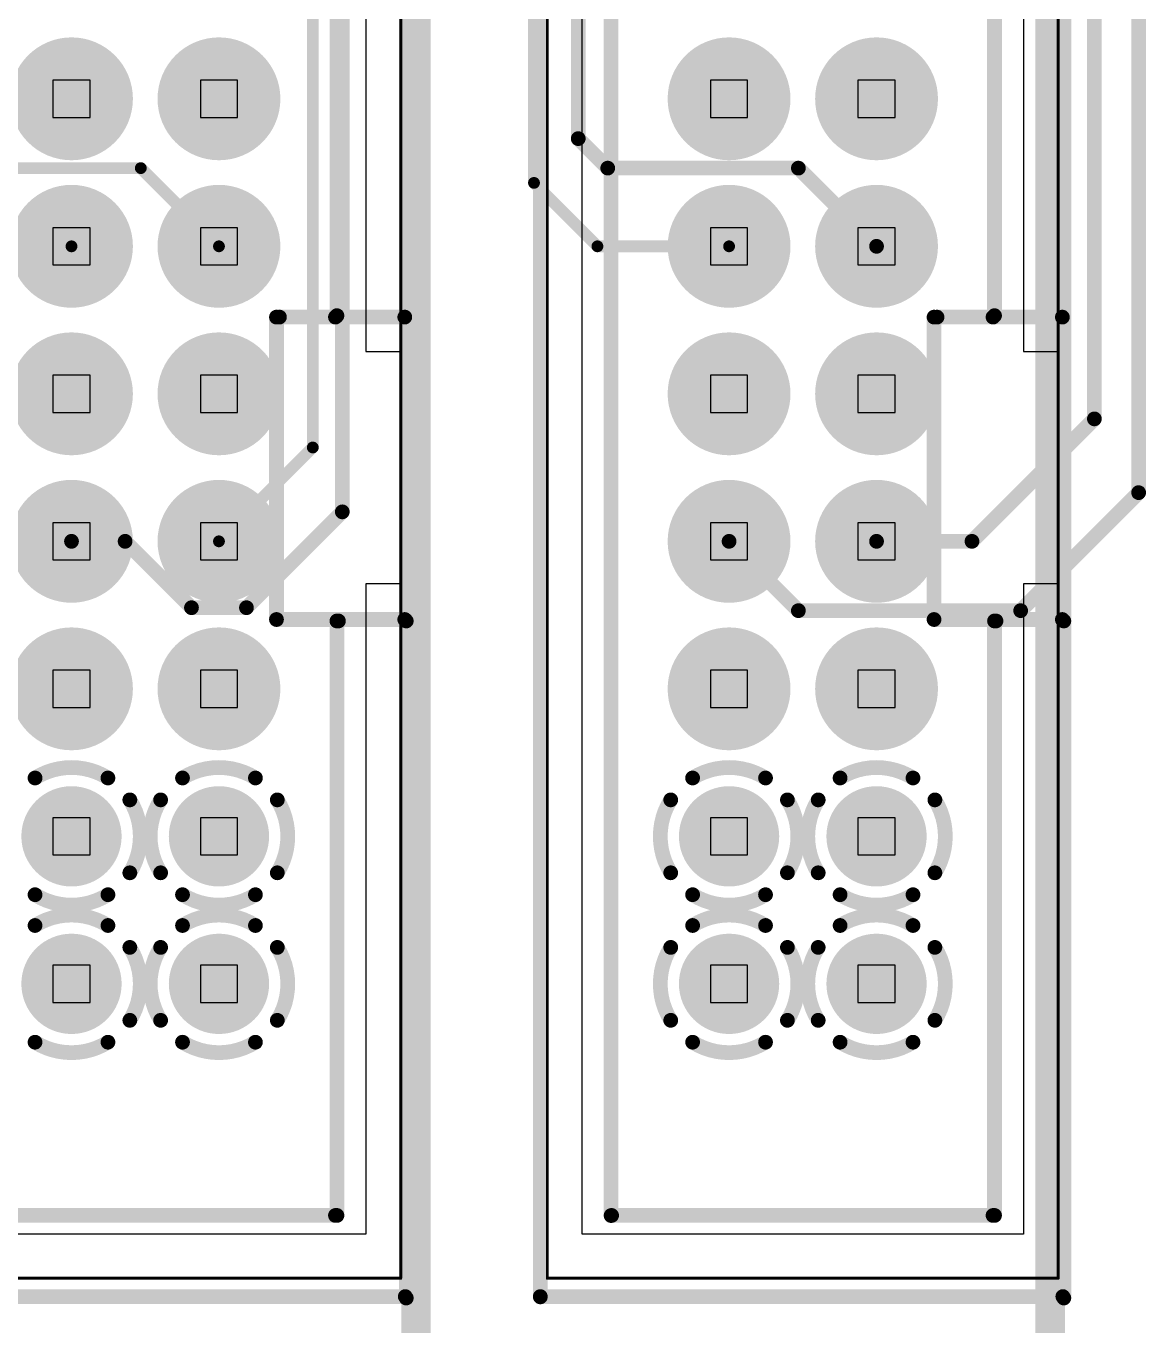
# Model space of a CAD drawing. Extents: x 11.67 to 17.2, y 3.98 to 12.28.
# Drawn here: x 15.021 to 15.781, y 4.496 to 5.377 of the extents above; entities that cross this region are included whole.
import ezdxf

# ---------------------------------------------------------------- set-up
doc = ezdxf.new("R2010")
doc.units = 0
doc.layers.get('0').update_dxf_attribs({"linetype": 'CONTINUOUS'})
for name, color, linetype in [('BOTTOMLAYER', 5, 'CONTINUOUS'), ('BOTTOMOVERLAY', 54, 'CONTINUOUS'), ('BOTTOMSOLDER', 6, 'CONTINUOUS'), ('INTERNALPLANE1', 76, 'CONTINUOUS'), ('MECHANICAL2', 216, 'CONTINUOUS'), ('MECHANICAL6', 56, 'CONTINUOUS'), ('MECHANICAL9', 56, 'CONTINUOUS'), ('MIDLAYER1', 16, 'CONTINUOUS'), ('MULTILAYER', 9, 'CONTINUOUS'), ('TOPLAYER', 1, 'CONTINUOUS'), ('TOPSOLDER', 216, 'CONTINUOUS')]:
    doc.layers.add(name, color=color, linetype=linetype)

# ---------------------------------------------------------------- blocks, each defined once
blk = doc.blocks.new('IDC_TH_16P_P2_54_C3406_B_6')
at = {"layer": 'BOTTOMLAYER', "const_width": 0.03}
for points in [[(-0.265, 0.05, 1), (-0.235, 0.05, 1)], [(-0.165, 0.05, 1), (-0.135, 0.05, 1)], [(-0.065, 0.05, 1), (-0.035, 0.05, 1)], [(0.035, 0.05, 1), (0.065, 0.05, 1)], [(0.135, 0.05, 1), (0.165, 0.05, 1)], [(0.235, 0.05, 1), (0.265, 0.05, 1)], [(0.335, 0.05, 1), (0.365, 0.05, 1)], [(-0.265, -0.05, 1), (-0.235, -0.05, 1)], [(-0.165, -0.05, 1), (-0.135, -0.05, 1)], [(-0.065, -0.05, 1), (-0.035, -0.05, 1)], [(0.035, -0.05, 1), (0.065, -0.05, 1)], [(0.135, -0.05, 1), (0.165, -0.05, 1)], [(0.235, -0.05, 1), (0.265, -0.05, 1)], [(0.335, -0.05, 1), (0.365, -0.05, 1)]]:
    blk.add_lwpolyline(points, format="xyb", close=True, dxfattribs=at)
at = {"layer": 'BOTTOMOVERLAY', "const_width": 0.01}
for points in [[(0.56299, 0.177), (-0.5589, 0.177)], [(-0.102, 0.091), (-0.102, 0.176)], [(0.103, 0.176), (0.104, 0.177)], [(0.103, 0.089), (0.103, 0.176)], [(0.562, -0.178), (0.562, 0.17633)], [(-0.103, 0.13), (-0.505, 0.13)], [(-0.102, 0.129), (-0.103, 0.13)], [(0.104, 0.13), (0.104, 0.131)], [(0.507, 0.13), (0.104, 0.13)], [(0.507, -0.12966), (0.507, 0.129)], [(0.103, 0.089), (-0.102, 0.089)], [(0.50709, -0.13), (-0.50466, -0.13)], [(0.5622, -0.178), (-0.5599, -0.178)]]:
    blk.add_lwpolyline(points, dxfattribs=at)
at = {"layer": 'BOTTOMOVERLAY', "const_width": 0.005}
for points in [[(-0.1045, 0.176, 1), (-0.0995, 0.176, 1)], [(0.1005, 0.176, 1), (0.1055, 0.176, 1)], [(0.1005, 0.176, 1), (0.1055, 0.176, 1)], [(0.1015, 0.177, 1), (0.1065, 0.177, 1)], [(0.5595, 0.17633, 1), (0.5645, 0.17633, 1)], [(0.56049, 0.177, 1), (0.56549, 0.177, 1)], [(-0.1055, 0.13, 1), (-0.1005, 0.13, 1)], [(-0.1055, 0.13, 1), (-0.1005, 0.13, 1)], [(-0.1045, 0.129, 1), (-0.0995, 0.129, 1)], [(0.1015, 0.131, 1), (0.1065, 0.131, 1)], [(0.1015, 0.13, 1), (0.1065, 0.13, 1)], [(0.1015, 0.13, 1), (0.1065, 0.13, 1)], [(0.5045, 0.13, 1), (0.5095, 0.13, 1)], [(0.5045, 0.129, 1), (0.5095, 0.129, 1)], [(-0.1045, 0.091, 1), (-0.0995, 0.091, 1)], [(-0.1045, 0.089, 1), (-0.0995, 0.089, 1)], [(0.1005, 0.089, 1), (0.1055, 0.089, 1)], [(0.1005, 0.089, 1), (0.1055, 0.089, 1)], [(0.5045, -0.12966, 1), (0.5095, -0.12966, 1)], [(0.50459, -0.13, 1), (0.50959, -0.13, 1)], [(0.5595, -0.178, 1), (0.5645, -0.178, 1)], [(0.5597, -0.178, 1), (0.5647, -0.178, 1)]]:
    blk.add_lwpolyline(points, format="xyb", close=True, dxfattribs=at)
at = {"layer": 'BOTTOMSOLDER', "const_width": 0.034}
for points in [[(-0.267, 0.05, 1), (-0.233, 0.05, 1)], [(-0.167, 0.05, 1), (-0.133, 0.05, 1)], [(-0.067, 0.05, 1), (-0.033, 0.05, 1)], [(0.033, 0.05, 1), (0.067, 0.05, 1)], [(0.133, 0.05, 1), (0.167, 0.05, 1)], [(0.233, 0.05, 1), (0.267, 0.05, 1)], [(0.333, 0.05, 1), (0.367, 0.05, 1)], [(-0.267, -0.05, 1), (-0.233, -0.05, 1)], [(-0.167, -0.05, 1), (-0.133, -0.05, 1)], [(-0.067, -0.05, 1), (-0.033, -0.05, 1)], [(0.033, -0.05, 1), (0.067, -0.05, 1)], [(0.133, -0.05, 1), (0.167, -0.05, 1)], [(0.233, -0.05, 1), (0.267, -0.05, 1)], [(0.333, -0.05, 1), (0.367, -0.05, 1)]]:
    blk.add_lwpolyline(points, format="xyb", close=True, dxfattribs=at)
at = {"layer": 'INTERNALPLANE1', "const_width": 0.01}
for points in [[(0.22528, 0.08956, -0.286745), (0.27472, 0.08956)], [(0.32528, 0.08956, -0.286745), (0.37472, 0.08956)], [(0.21044, 0.02528, -0.286745), (0.21044, 0.07472)], [(0.28956, 0.07472, -0.286745), (0.28956, 0.02528)], [(0.31044, 0.02528, -0.286745), (0.31044, 0.07472)], [(0.38956, 0.07472, -0.286745), (0.38956, 0.02528)], [(0.27472, 0.01044, -0.286745), (0.22528, 0.01044)], [(0.37472, 0.01044, -0.286745), (0.32528, 0.01044)], [(0.22528, -0.01044, -0.286745), (0.27472, -0.01044)], [(0.32528, -0.01044, -0.286745), (0.37472, -0.01044)], [(0.21044, -0.07472, -0.286745), (0.21044, -0.02528)], [(0.28956, -0.02528, -0.286745), (0.28956, -0.07472)], [(0.31044, -0.07472, -0.286745), (0.31044, -0.02528)], [(0.38956, -0.02528, -0.286745), (0.38956, -0.07472)], [(0.27472, -0.08956, -0.286745), (0.22528, -0.08956)], [(0.37472, -0.08956, -0.286745), (0.32528, -0.08956)]]:
    blk.add_lwpolyline(points, format="xyb", dxfattribs=at)
at = {"layer": 'INTERNALPLANE1'}
for points, const_width in [([(-0.27082, 0.05, 1), (-0.22917, 0.05, 1)], 0.04165), ([(-0.17083, 0.05, 1), (-0.12918, 0.05, 1)], 0.04165), ([(-0.07082, 0.05, 1), (-0.02917, 0.05, 1)], 0.04165), ([(0.02917, 0.05, 1), (0.07082, 0.05, 1)], 0.04165), ([(0.12918, 0.05, 1), (0.17083, 0.05, 1)], 0.04165), ([(0.22278, 0.08956, 1), (0.22778, 0.08956, 1)], 0.005), ([(0.27222, 0.08956, 1), (0.27722, 0.08956, 1)], 0.005), ([(0.32278, 0.08956, 1), (0.32778, 0.08956, 1)], 0.005), ([(0.37222, 0.08956, 1), (0.37722, 0.08956, 1)], 0.005), ([(0.20794, 0.07472, 1), (0.21294, 0.07472, 1)], 0.005), ([(0.28706, 0.07472, 1), (0.29206, 0.07472, 1)], 0.005), ([(0.30794, 0.07472, 1), (0.31294, 0.07472, 1)], 0.005), ([(0.38706, 0.07472, 1), (0.39206, 0.07472, 1)], 0.005), ([(0.20794, 0.02528, 1), (0.21294, 0.02528, 1)], 0.005), ([(0.28706, 0.02528, 1), (0.29206, 0.02528, 1)], 0.005), ([(0.30794, 0.02528, 1), (0.31294, 0.02528, 1)], 0.005), ([(0.38706, 0.02528, 1), (0.39206, 0.02528, 1)], 0.005), ([(0.22278, 0.01044, 1), (0.22778, 0.01044, 1)], 0.005), ([(0.27222, 0.01044, 1), (0.27722, 0.01044, 1)], 0.005), ([(0.32278, 0.01044, 1), (0.32778, 0.01044, 1)], 0.005), ([(0.37222, 0.01044, 1), (0.37722, 0.01044, 1)], 0.005), ([(-0.27082, -0.05, 1), (-0.22917, -0.05, 1)], 0.04165), ([(-0.17083, -0.05, 1), (-0.12918, -0.05, 1)], 0.04165), ([(-0.07082, -0.05, 1), (-0.02917, -0.05, 1)], 0.04165), ([(0.02917, -0.05, 1), (0.07082, -0.05, 1)], 0.04165), ([(0.12918, -0.05, 1), (0.17083, -0.05, 1)], 0.04165), ([(0.22278, -0.01044, 1), (0.22778, -0.01044, 1)], 0.005), ([(0.27222, -0.01044, 1), (0.27722, -0.01044, 1)], 0.005), ([(0.32278, -0.01044, 1), (0.32778, -0.01044, 1)], 0.005), ([(0.37222, -0.01044, 1), (0.37722, -0.01044, 1)], 0.005), ([(0.20794, -0.02528, 1), (0.21294, -0.02528, 1)], 0.005), ([(0.28706, -0.02528, 1), (0.29206, -0.02528, 1)], 0.005), ([(0.30794, -0.02528, 1), (0.31294, -0.02528, 1)], 0.005), ([(0.38706, -0.02528, 1), (0.39206, -0.02528, 1)], 0.005), ([(0.20794, -0.07472, 1), (0.21294, -0.07472, 1)], 0.005), ([(0.28706, -0.07472, 1), (0.29206, -0.07472, 1)], 0.005), ([(0.30794, -0.07472, 1), (0.31294, -0.07472, 1)], 0.005), ([(0.38706, -0.07472, 1), (0.39206, -0.07472, 1)], 0.005), ([(0.22278, -0.08956, 1), (0.22778, -0.08956, 1)], 0.005), ([(0.27222, -0.08956, 1), (0.27722, -0.08956, 1)], 0.005), ([(0.32278, -0.08956, 1), (0.32778, -0.08956, 1)], 0.005), ([(0.37222, -0.08956, 1), (0.37722, -0.08956, 1)], 0.005)]:
    blk.add_lwpolyline(points, format="xyb", close=True, dxfattribs=dict(at, const_width=const_width))
at = {"layer": 'MECHANICAL2'}
for p, q in [((-0.07874, 0.17323), (-0.54961, 0.17323)), ((-0.07874, 0.14961), (-0.07874, 0.17323)), ((0.54961, 0.17323), (0.07874, 0.17323)), ((0.07874, 0.17323), (0.07874, 0.14961)), ((0.54961, -0.17323), (0.54961, 0.17323)), ((-0.51968, 0.14961), (-0.07874, 0.14961)), ((0.07874, 0.14961), (0.51968, 0.14961)), ((0.51968, 0.14961), (0.51968, -0.14961)), ((0.51968, -0.14961), (-0.51968, -0.14961)), ((-0.54961, -0.17323), (0.54961, -0.17323))]:
    blk.add_line(p, q, dxfattribs=at)
at = {"layer": 'MECHANICAL6', "const_width": 0.002}
for points in [[(0.54961, 0.17323), (-0.54961, 0.17323)], [(0.54961, -0.17323), (0.54961, 0.17323)], [(0.54961, -0.17323), (-0.54961, -0.17323)]]:
    blk.add_lwpolyline(points, dxfattribs=at)
at = {"layer": 'MECHANICAL6', "const_width": 0.001}
for points in [[(0.54911, 0.17323, 1), (0.55011, 0.17323, 1)], [(0.54911, 0.17323, 1), (0.55011, 0.17323, 1)], [(0.54911, -0.17323, 1), (0.55011, -0.17323, 1)], [(0.54911, -0.17323, 1), (0.55011, -0.17323, 1)]]:
    blk.add_lwpolyline(points, format="xyb", close=True, dxfattribs=at)
at = {"layer": 'MECHANICAL9'}
for p, q in [((-0.2626, 0.0626), (-0.2626, 0.0374)), ((-0.2374, 0.0626), (-0.2626, 0.0626)), ((-0.2374, 0.0374), (-0.2374, 0.0626)), ((-0.1626, 0.0626), (-0.1626, 0.0374)), ((-0.1374, 0.0626), (-0.1626, 0.0626)), ((-0.1374, 0.0374), (-0.1374, 0.0626)), ((-0.0626, 0.0626), (-0.0626, 0.0374)), ((-0.0374, 0.0626), (-0.0626, 0.0626)), ((-0.0374, 0.0374), (-0.0374, 0.0626)), ((0.0374, 0.0626), (0.0374, 0.0374)), ((0.0626, 0.0626), (0.0374, 0.0626)), ((0.0626, 0.0374), (0.0626, 0.0626)), ((0.1374, 0.0626), (0.1374, 0.0374)), ((0.1626, 0.0626), (0.1374, 0.0626)), ((0.1626, 0.0374), (0.1626, 0.0626)), ((0.2374, 0.0626), (0.2374, 0.0374)), ((0.2626, 0.0626), (0.2374, 0.0626)), ((0.2626, 0.0374), (0.2626, 0.0626)), ((0.3374, 0.0626), (0.3374, 0.0374)), ((0.3626, 0.0626), (0.3374, 0.0626)), ((0.3626, 0.0374), (0.3626, 0.0626)), ((-0.2626, 0.0374), (-0.2374, 0.0374)), ((-0.1626, 0.0374), (-0.1374, 0.0374)), ((-0.0626, 0.0374), (-0.0374, 0.0374)), ((0.0374, 0.0374), (0.0626, 0.0374)), ((0.1374, 0.0374), (0.1626, 0.0374)), ((0.2374, 0.0374), (0.2626, 0.0374)), ((0.3374, 0.0374), (0.3626, 0.0374)), ((-0.2626, -0.0374), (-0.2626, -0.0626)), ((-0.2374, -0.0374), (-0.2626, -0.0374)), ((-0.2374, -0.0626), (-0.2374, -0.0374)), ((-0.1626, -0.0374), (-0.1626, -0.0626)), ((-0.1374, -0.0374), (-0.1626, -0.0374)), ((-0.1374, -0.0626), (-0.1374, -0.0374)), ((-0.0626, -0.0374), (-0.0626, -0.0626)), ((-0.0374, -0.0374), (-0.0626, -0.0374)), ((-0.0374, -0.0626), (-0.0374, -0.0374)), ((0.0374, -0.0374), (0.0374, -0.0626)), ((0.0626, -0.0374), (0.0374, -0.0374)), ((0.0626, -0.0626), (0.0626, -0.0374)), ((0.1374, -0.0374), (0.1374, -0.0626)), ((0.1626, -0.0374), (0.1374, -0.0374)), ((0.1626, -0.0626), (0.1626, -0.0374)), ((0.2374, -0.0374), (0.2374, -0.0626)), ((0.2626, -0.0374), (0.2374, -0.0374)), ((0.2626, -0.0626), (0.2626, -0.0374)), ((0.3374, -0.0374), (0.3374, -0.0626)), ((0.3626, -0.0374), (0.3374, -0.0374)), ((0.3626, -0.0626), (0.3626, -0.0374)), ((-0.2626, -0.0626), (-0.2374, -0.0626)), ((-0.1626, -0.0626), (-0.1374, -0.0626)), ((-0.0626, -0.0626), (-0.0374, -0.0626)), ((0.0374, -0.0626), (0.0626, -0.0626)), ((0.1374, -0.0626), (0.1626, -0.0626)), ((0.2374, -0.0626), (0.2626, -0.0626)), ((0.3374, -0.0626), (0.3626, -0.0626))]:
    blk.add_line(p, q, dxfattribs=at)
at = {"layer": 'MIDLAYER1', "const_width": 0.03}
for points in [[(-0.265, 0.05, 1), (-0.235, 0.05, 1)], [(-0.165, 0.05, 1), (-0.135, 0.05, 1)], [(-0.065, 0.05, 1), (-0.035, 0.05, 1)], [(0.035, 0.05, 1), (0.065, 0.05, 1)], [(0.135, 0.05, 1), (0.165, 0.05, 1)], [(0.235, 0.05, 1), (0.265, 0.05, 1)], [(0.335, 0.05, 1), (0.365, 0.05, 1)], [(-0.265, -0.05, 1), (-0.235, -0.05, 1)], [(-0.165, -0.05, 1), (-0.135, -0.05, 1)], [(-0.065, -0.05, 1), (-0.035, -0.05, 1)], [(0.035, -0.05, 1), (0.065, -0.05, 1)], [(0.135, -0.05, 1), (0.165, -0.05, 1)], [(0.235, -0.05, 1), (0.265, -0.05, 1)], [(0.335, -0.05, 1), (0.365, -0.05, 1)]]:
    blk.add_lwpolyline(points, format="xyb", close=True, dxfattribs=at)
at = {"layer": 'MULTILAYER', "const_width": 0.03}
for points in [[(-0.265, 0.05, 1), (-0.235, 0.05, 1)], [(-0.165, 0.05, 1), (-0.135, 0.05, 1)], [(-0.065, 0.05, 1), (-0.035, 0.05, 1)], [(0.035, 0.05, 1), (0.065, 0.05, 1)], [(0.135, 0.05, 1), (0.165, 0.05, 1)], [(0.235, 0.05, 1), (0.265, 0.05, 1)], [(0.335, 0.05, 1), (0.365, 0.05, 1)], [(-0.265, -0.05, 1), (-0.235, -0.05, 1)], [(-0.165, -0.05, 1), (-0.135, -0.05, 1)], [(-0.065, -0.05, 1), (-0.035, -0.05, 1)], [(0.035, -0.05, 1), (0.065, -0.05, 1)], [(0.135, -0.05, 1), (0.165, -0.05, 1)], [(0.235, -0.05, 1), (0.265, -0.05, 1)], [(0.335, -0.05, 1), (0.365, -0.05, 1)]]:
    blk.add_lwpolyline(points, format="xyb", close=True, dxfattribs=at)
at = {"layer": 'TOPLAYER', "const_width": 0.03}
for points in [[(-0.265, 0.05, 1), (-0.235, 0.05, 1)], [(-0.165, 0.05, 1), (-0.135, 0.05, 1)], [(-0.065, 0.05, 1), (-0.035, 0.05, 1)], [(0.035, 0.05, 1), (0.065, 0.05, 1)], [(0.135, 0.05, 1), (0.165, 0.05, 1)], [(0.235, 0.05, 1), (0.265, 0.05, 1)], [(0.335, 0.05, 1), (0.365, 0.05, 1)], [(-0.265, -0.05, 1), (-0.235, -0.05, 1)], [(-0.165, -0.05, 1), (-0.135, -0.05, 1)], [(-0.065, -0.05, 1), (-0.035, -0.05, 1)], [(0.035, -0.05, 1), (0.065, -0.05, 1)], [(0.135, -0.05, 1), (0.165, -0.05, 1)], [(0.235, -0.05, 1), (0.265, -0.05, 1)], [(0.335, -0.05, 1), (0.365, -0.05, 1)]]:
    blk.add_lwpolyline(points, format="xyb", close=True, dxfattribs=at)
at = {"layer": 'TOPSOLDER', "const_width": 0.034}
for points in [[(-0.267, 0.05, 1), (-0.233, 0.05, 1)], [(-0.167, 0.05, 1), (-0.133, 0.05, 1)], [(-0.067, 0.05, 1), (-0.033, 0.05, 1)], [(0.033, 0.05, 1), (0.067, 0.05, 1)], [(0.133, 0.05, 1), (0.167, 0.05, 1)], [(0.233, 0.05, 1), (0.267, 0.05, 1)], [(0.333, 0.05, 1), (0.367, 0.05, 1)], [(-0.267, -0.05, 1), (-0.233, -0.05, 1)], [(-0.167, -0.05, 1), (-0.133, -0.05, 1)], [(-0.067, -0.05, 1), (-0.033, -0.05, 1)], [(0.033, -0.05, 1), (0.067, -0.05, 1)], [(0.133, -0.05, 1), (0.167, -0.05, 1)], [(0.233, -0.05, 1), (0.267, -0.05, 1)], [(0.333, -0.05, 1), (0.367, -0.05, 1)]]:
    blk.add_lwpolyline(points, format="xyb", close=True, dxfattribs=at)
blk = doc.blocks.new('IDC_TH_16P_P2_54_C3406_B14')
at = {"layer": 'BOTTOMLAYER', "const_width": 0.03}
for points in [[(-0.265, 0.05, 1), (-0.235, 0.05, 1)], [(-0.165, 0.05, 1), (-0.135, 0.05, 1)], [(-0.065, 0.05, 1), (-0.035, 0.05, 1)], [(0.035, 0.05, 1), (0.065, 0.05, 1)], [(0.135, 0.05, 1), (0.165, 0.05, 1)], [(0.235, 0.05, 1), (0.265, 0.05, 1)], [(0.335, 0.05, 1), (0.365, 0.05, 1)], [(-0.265, -0.05, 1), (-0.235, -0.05, 1)], [(-0.165, -0.05, 1), (-0.135, -0.05, 1)], [(-0.065, -0.05, 1), (-0.035, -0.05, 1)], [(0.035, -0.05, 1), (0.065, -0.05, 1)], [(0.135, -0.05, 1), (0.165, -0.05, 1)], [(0.235, -0.05, 1), (0.265, -0.05, 1)], [(0.335, -0.05, 1), (0.365, -0.05, 1)]]:
    blk.add_lwpolyline(points, format="xyb", close=True, dxfattribs=at)
at = {"layer": 'BOTTOMOVERLAY', "const_width": 0.01}
for points in [[(0.56299, 0.177), (-0.5589, 0.177)], [(-0.102, 0.091), (-0.102, 0.176)], [(0.103, 0.176), (0.104, 0.177)], [(0.103, 0.089), (0.103, 0.176)], [(0.562, -0.178), (0.562, 0.17633)], [(-0.103, 0.13), (-0.505, 0.13)], [(-0.102, 0.129), (-0.103, 0.13)], [(0.104, 0.13), (0.104, 0.131)], [(0.507, 0.13), (0.104, 0.13)], [(0.507, -0.12966), (0.507, 0.129)], [(0.103, 0.089), (-0.102, 0.089)]]:
    blk.add_lwpolyline(points, dxfattribs=at)
at = {"layer": 'BOTTOMOVERLAY', "const_width": 0.005}
for points in [[(-0.1045, 0.176, 1), (-0.0995, 0.176, 1)], [(0.1005, 0.176, 1), (0.1055, 0.176, 1)], [(0.1005, 0.176, 1), (0.1055, 0.176, 1)], [(0.1015, 0.177, 1), (0.1065, 0.177, 1)], [(0.5595, 0.17633, 1), (0.5645, 0.17633, 1)], [(0.56049, 0.177, 1), (0.56549, 0.177, 1)], [(-0.1055, 0.13, 1), (-0.1005, 0.13, 1)], [(-0.1055, 0.13, 1), (-0.1005, 0.13, 1)], [(-0.1045, 0.129, 1), (-0.0995, 0.129, 1)], [(0.1015, 0.131, 1), (0.1065, 0.131, 1)], [(0.1015, 0.13, 1), (0.1065, 0.13, 1)], [(0.1015, 0.13, 1), (0.1065, 0.13, 1)], [(0.5045, 0.13, 1), (0.5095, 0.13, 1)], [(0.5045, 0.129, 1), (0.5095, 0.129, 1)], [(-0.1045, 0.091, 1), (-0.0995, 0.091, 1)], [(-0.1045, 0.089, 1), (-0.0995, 0.089, 1)], [(0.1005, 0.089, 1), (0.1055, 0.089, 1)], [(0.1005, 0.089, 1), (0.1055, 0.089, 1)]]:
    blk.add_lwpolyline(points, format="xyb", close=True, dxfattribs=at)
at = {"layer": 'BOTTOMSOLDER', "const_width": 0.034}
for points in [[(-0.267, 0.05, 1), (-0.233, 0.05, 1)], [(-0.167, 0.05, 1), (-0.133, 0.05, 1)], [(-0.067, 0.05, 1), (-0.033, 0.05, 1)], [(0.033, 0.05, 1), (0.067, 0.05, 1)], [(0.133, 0.05, 1), (0.167, 0.05, 1)], [(0.233, 0.05, 1), (0.267, 0.05, 1)], [(0.333, 0.05, 1), (0.367, 0.05, 1)], [(-0.267, -0.05, 1), (-0.233, -0.05, 1)], [(-0.167, -0.05, 1), (-0.133, -0.05, 1)], [(-0.067, -0.05, 1), (-0.033, -0.05, 1)], [(0.033, -0.05, 1), (0.067, -0.05, 1)], [(0.133, -0.05, 1), (0.167, -0.05, 1)], [(0.233, -0.05, 1), (0.267, -0.05, 1)], [(0.333, -0.05, 1), (0.367, -0.05, 1)]]:
    blk.add_lwpolyline(points, format="xyb", close=True, dxfattribs=at)
at = {"layer": 'INTERNALPLANE1', "const_width": 0.01}
for points in [[(0.22528, 0.08956, -0.286745), (0.27472, 0.08956)], [(0.32528, 0.08956, -0.286745), (0.37472, 0.08956)], [(0.21044, 0.02528, -0.286745), (0.21044, 0.07472)], [(0.28956, 0.07472, -0.286745), (0.28956, 0.02528)], [(0.31044, 0.02528, -0.286745), (0.31044, 0.07472)], [(0.38956, 0.07472, -0.286745), (0.38956, 0.02528)], [(0.27472, 0.01044, -0.286745), (0.22528, 0.01044)], [(0.37472, 0.01044, -0.286745), (0.32528, 0.01044)], [(0.22528, -0.01044, -0.286745), (0.27472, -0.01044)], [(0.32528, -0.01044, -0.286745), (0.37472, -0.01044)], [(0.21044, -0.07472, -0.286745), (0.21044, -0.02528)], [(0.28956, -0.02528, -0.286745), (0.28956, -0.07472)], [(0.31044, -0.07472, -0.286745), (0.31044, -0.02528)], [(0.38956, -0.02528, -0.286745), (0.38956, -0.07472)]]:
    blk.add_lwpolyline(points, format="xyb", dxfattribs=at)
at = {"layer": 'INTERNALPLANE1'}
for points, const_width in [([(-0.27082, 0.05, 1), (-0.22917, 0.05, 1)], 0.04165), ([(-0.17083, 0.05, 1), (-0.12918, 0.05, 1)], 0.04165), ([(-0.07082, 0.05, 1), (-0.02917, 0.05, 1)], 0.04165), ([(0.02917, 0.05, 1), (0.07082, 0.05, 1)], 0.04165), ([(0.12918, 0.05, 1), (0.17083, 0.05, 1)], 0.04165), ([(0.22278, 0.08956, 1), (0.22778, 0.08956, 1)], 0.005), ([(0.27222, 0.08956, 1), (0.27722, 0.08956, 1)], 0.005), ([(0.32278, 0.08956, 1), (0.32778, 0.08956, 1)], 0.005), ([(0.37222, 0.08956, 1), (0.37722, 0.08956, 1)], 0.005), ([(0.20794, 0.07472, 1), (0.21294, 0.07472, 1)], 0.005), ([(0.28706, 0.07472, 1), (0.29206, 0.07472, 1)], 0.005), ([(0.30794, 0.07472, 1), (0.31294, 0.07472, 1)], 0.005), ([(0.38706, 0.07472, 1), (0.39206, 0.07472, 1)], 0.005), ([(0.20794, 0.02528, 1), (0.21294, 0.02528, 1)], 0.005), ([(0.28706, 0.02528, 1), (0.29206, 0.02528, 1)], 0.005), ([(0.30794, 0.02528, 1), (0.31294, 0.02528, 1)], 0.005), ([(0.38706, 0.02528, 1), (0.39206, 0.02528, 1)], 0.005), ([(0.22278, 0.01044, 1), (0.22778, 0.01044, 1)], 0.005), ([(0.27222, 0.01044, 1), (0.27722, 0.01044, 1)], 0.005), ([(0.32278, 0.01044, 1), (0.32778, 0.01044, 1)], 0.005), ([(0.37222, 0.01044, 1), (0.37722, 0.01044, 1)], 0.005), ([(-0.27082, -0.05, 1), (-0.22917, -0.05, 1)], 0.04165), ([(-0.17083, -0.05, 1), (-0.12918, -0.05, 1)], 0.04165), ([(-0.07082, -0.05, 1), (-0.02917, -0.05, 1)], 0.04165), ([(0.02917, -0.05, 1), (0.07082, -0.05, 1)], 0.04165), ([(0.12918, -0.05, 1), (0.17083, -0.05, 1)], 0.04165), ([(0.22278, -0.01044, 1), (0.22778, -0.01044, 1)], 0.005), ([(0.27222, -0.01044, 1), (0.27722, -0.01044, 1)], 0.005), ([(0.32278, -0.01044, 1), (0.32778, -0.01044, 1)], 0.005), ([(0.37222, -0.01044, 1), (0.37722, -0.01044, 1)], 0.005), ([(0.20794, -0.02528, 1), (0.21294, -0.02528, 1)], 0.005), ([(0.28706, -0.02528, 1), (0.29206, -0.02528, 1)], 0.005), ([(0.30794, -0.02528, 1), (0.31294, -0.02528, 1)], 0.005), ([(0.38706, -0.02528, 1), (0.39206, -0.02528, 1)], 0.005), ([(0.20794, -0.07472, 1), (0.21294, -0.07472, 1)], 0.005), ([(0.28706, -0.07472, 1), (0.29206, -0.07472, 1)], 0.005), ([(0.30794, -0.07472, 1), (0.31294, -0.07472, 1)], 0.005), ([(0.38706, -0.07472, 1), (0.39206, -0.07472, 1)], 0.005)]:
    blk.add_lwpolyline(points, format="xyb", close=True, dxfattribs=dict(at, const_width=const_width))
at = {"layer": 'MECHANICAL2'}
for p, q in [((-0.07874, 0.17323), (-0.54961, 0.17323)), ((-0.07874, 0.14961), (-0.07874, 0.17323)), ((0.54961, 0.17323), (0.07874, 0.17323)), ((0.07874, 0.17323), (0.07874, 0.14961)), ((0.54961, -0.17323), (0.54961, 0.17323)), ((-0.51968, 0.14961), (-0.07874, 0.14961)), ((0.07874, 0.14961), (0.51968, 0.14961)), ((0.51968, 0.14961), (0.51968, -0.14961))]:
    blk.add_line(p, q, dxfattribs=at)
at = {"layer": 'MECHANICAL6', "const_width": 0.002}
for points in [[(0.54961, 0.17323), (-0.54961, 0.17323)], [(0.54961, -0.17323), (0.54961, 0.17323)]]:
    blk.add_lwpolyline(points, dxfattribs=at)
at = {"layer": 'MECHANICAL6', "const_width": 0.001}
blk.add_lwpolyline([(0.54911, 0.17323, 1), (0.55011, 0.17323, 1)], format="xyb", close=True, dxfattribs=at)
blk.add_lwpolyline([(0.54911, 0.17323, 1), (0.55011, 0.17323, 1)], format="xyb", close=True, dxfattribs=at)
at = {"layer": 'MECHANICAL9'}
for p, q in [((-0.2626, 0.0626), (-0.2626, 0.0374)), ((-0.2374, 0.0626), (-0.2626, 0.0626)), ((-0.2374, 0.0374), (-0.2374, 0.0626)), ((-0.1626, 0.0626), (-0.1626, 0.0374)), ((-0.1374, 0.0626), (-0.1626, 0.0626)), ((-0.1374, 0.0374), (-0.1374, 0.0626)), ((-0.0626, 0.0626), (-0.0626, 0.0374)), ((-0.0374, 0.0626), (-0.0626, 0.0626)), ((-0.0374, 0.0374), (-0.0374, 0.0626)), ((0.0374, 0.0626), (0.0374, 0.0374)), ((0.0626, 0.0626), (0.0374, 0.0626)), ((0.0626, 0.0374), (0.0626, 0.0626)), ((0.1374, 0.0626), (0.1374, 0.0374)), ((0.1626, 0.0626), (0.1374, 0.0626)), ((0.1626, 0.0374), (0.1626, 0.0626)), ((0.2374, 0.0626), (0.2374, 0.0374)), ((0.2626, 0.0626), (0.2374, 0.0626)), ((0.2626, 0.0374), (0.2626, 0.0626)), ((0.3374, 0.0626), (0.3374, 0.0374)), ((0.3626, 0.0626), (0.3374, 0.0626)), ((0.3626, 0.0374), (0.3626, 0.0626)), ((-0.2626, 0.0374), (-0.2374, 0.0374)), ((-0.1626, 0.0374), (-0.1374, 0.0374)), ((-0.0626, 0.0374), (-0.0374, 0.0374)), ((0.0374, 0.0374), (0.0626, 0.0374)), ((0.1374, 0.0374), (0.1626, 0.0374)), ((0.2374, 0.0374), (0.2626, 0.0374)), ((0.3374, 0.0374), (0.3626, 0.0374)), ((-0.2626, -0.0374), (-0.2626, -0.0626)), ((-0.2374, -0.0374), (-0.2626, -0.0374)), ((-0.2374, -0.0626), (-0.2374, -0.0374)), ((-0.1626, -0.0374), (-0.1626, -0.0626)), ((-0.1374, -0.0374), (-0.1626, -0.0374)), ((-0.1374, -0.0626), (-0.1374, -0.0374)), ((-0.0626, -0.0374), (-0.0626, -0.0626)), ((-0.0374, -0.0374), (-0.0626, -0.0374)), ((-0.0374, -0.0626), (-0.0374, -0.0374)), ((0.0374, -0.0374), (0.0374, -0.0626)), ((0.0626, -0.0374), (0.0374, -0.0374)), ((0.0626, -0.0626), (0.0626, -0.0374)), ((0.1374, -0.0374), (0.1374, -0.0626)), ((0.1626, -0.0374), (0.1374, -0.0374)), ((0.1626, -0.0626), (0.1626, -0.0374)), ((0.2374, -0.0374), (0.2374, -0.0626)), ((0.2626, -0.0374), (0.2374, -0.0374)), ((0.2626, -0.0626), (0.2626, -0.0374)), ((0.3374, -0.0374), (0.3374, -0.0626)), ((0.3626, -0.0374), (0.3374, -0.0374)), ((0.3626, -0.0626), (0.3626, -0.0374)), ((-0.2626, -0.0626), (-0.2374, -0.0626)), ((-0.1626, -0.0626), (-0.1374, -0.0626)), ((-0.0626, -0.0626), (-0.0374, -0.0626)), ((0.0374, -0.0626), (0.0626, -0.0626)), ((0.1374, -0.0626), (0.1626, -0.0626)), ((0.2374, -0.0626), (0.2626, -0.0626)), ((0.3374, -0.0626), (0.3626, -0.0626))]:
    blk.add_line(p, q, dxfattribs=at)
at = {"layer": 'MIDLAYER1', "const_width": 0.03}
for points in [[(-0.265, 0.05, 1), (-0.235, 0.05, 1)], [(-0.165, 0.05, 1), (-0.135, 0.05, 1)], [(-0.065, 0.05, 1), (-0.035, 0.05, 1)], [(0.035, 0.05, 1), (0.065, 0.05, 1)], [(0.135, 0.05, 1), (0.165, 0.05, 1)], [(0.235, 0.05, 1), (0.265, 0.05, 1)], [(0.335, 0.05, 1), (0.365, 0.05, 1)], [(-0.265, -0.05, 1), (-0.235, -0.05, 1)], [(-0.165, -0.05, 1), (-0.135, -0.05, 1)], [(-0.065, -0.05, 1), (-0.035, -0.05, 1)], [(0.035, -0.05, 1), (0.065, -0.05, 1)], [(0.135, -0.05, 1), (0.165, -0.05, 1)], [(0.235, -0.05, 1), (0.265, -0.05, 1)], [(0.335, -0.05, 1), (0.365, -0.05, 1)]]:
    blk.add_lwpolyline(points, format="xyb", close=True, dxfattribs=at)
at = {"layer": 'MULTILAYER', "const_width": 0.03}
for points in [[(-0.265, 0.05, 1), (-0.235, 0.05, 1)], [(-0.165, 0.05, 1), (-0.135, 0.05, 1)], [(-0.065, 0.05, 1), (-0.035, 0.05, 1)], [(0.035, 0.05, 1), (0.065, 0.05, 1)], [(0.135, 0.05, 1), (0.165, 0.05, 1)], [(0.235, 0.05, 1), (0.265, 0.05, 1)], [(0.335, 0.05, 1), (0.365, 0.05, 1)], [(-0.265, -0.05, 1), (-0.235, -0.05, 1)], [(-0.165, -0.05, 1), (-0.135, -0.05, 1)], [(-0.065, -0.05, 1), (-0.035, -0.05, 1)], [(0.035, -0.05, 1), (0.065, -0.05, 1)], [(0.135, -0.05, 1), (0.165, -0.05, 1)], [(0.235, -0.05, 1), (0.265, -0.05, 1)], [(0.335, -0.05, 1), (0.365, -0.05, 1)]]:
    blk.add_lwpolyline(points, format="xyb", close=True, dxfattribs=at)
at = {"layer": 'TOPLAYER', "const_width": 0.03}
for points in [[(-0.265, 0.05, 1), (-0.235, 0.05, 1)], [(-0.165, 0.05, 1), (-0.135, 0.05, 1)], [(-0.065, 0.05, 1), (-0.035, 0.05, 1)], [(0.035, 0.05, 1), (0.065, 0.05, 1)], [(0.135, 0.05, 1), (0.165, 0.05, 1)], [(0.235, 0.05, 1), (0.265, 0.05, 1)], [(0.335, 0.05, 1), (0.365, 0.05, 1)], [(-0.265, -0.05, 1), (-0.235, -0.05, 1)], [(-0.165, -0.05, 1), (-0.135, -0.05, 1)], [(-0.065, -0.05, 1), (-0.035, -0.05, 1)], [(0.035, -0.05, 1), (0.065, -0.05, 1)], [(0.135, -0.05, 1), (0.165, -0.05, 1)], [(0.235, -0.05, 1), (0.265, -0.05, 1)], [(0.335, -0.05, 1), (0.365, -0.05, 1)]]:
    blk.add_lwpolyline(points, format="xyb", close=True, dxfattribs=at)
at = {"layer": 'TOPSOLDER', "const_width": 0.034}
for points in [[(-0.267, 0.05, 1), (-0.233, 0.05, 1)], [(-0.167, 0.05, 1), (-0.133, 0.05, 1)], [(-0.067, 0.05, 1), (-0.033, 0.05, 1)], [(0.033, 0.05, 1), (0.067, 0.05, 1)], [(0.133, 0.05, 1), (0.167, 0.05, 1)], [(0.233, 0.05, 1), (0.267, 0.05, 1)], [(0.333, 0.05, 1), (0.367, 0.05, 1)], [(-0.267, -0.05, 1), (-0.233, -0.05, 1)], [(-0.167, -0.05, 1), (-0.133, -0.05, 1)], [(-0.067, -0.05, 1), (-0.033, -0.05, 1)], [(0.033, -0.05, 1), (0.067, -0.05, 1)], [(0.133, -0.05, 1), (0.167, -0.05, 1)], [(0.233, -0.05, 1), (0.267, -0.05, 1)], [(0.333, -0.05, 1), (0.367, -0.05, 1)]]:
    blk.add_lwpolyline(points, format="xyb", close=True, dxfattribs=at)

msp = doc.modelspace()

# ---------------------------------------------------------------- linework, layer by layer
at = {"layer": 'BOTTOMLAYER'}
for points, const_width in [([(15.39596, 5.301), (15.39596, 6.691)], 0.01), ([(15.36596, 5.271), (15.36596, 6.671)], 0.008), ([(15.74596, 5.111), (15.74596, 6.11272)], 0.01), ([(15.77596, 5.061), (15.77596, 6.111)], 0.01), ([(15.39596, 5.301), (15.41596, 5.281)], 0.01), ([(15.41596, 5.281), (15.54523, 5.281)], 0.01), ([(15.54523, 5.281), (15.59824, 5.22799)], 0.01), ([(15.36596, 5.271), (15.40897, 5.22799)], 0.008), ([(15.40897, 5.22799), (15.49824, 5.22799)], 0.008), ([(15.66295, 5.02799), (15.74596, 5.111)], 0.01), ([(15.69596, 4.981), (15.77596, 5.061)], 0.01), ([(15.49824, 5.02799), (15.54523, 4.981)], 0.01), ([(15.59824, 5.02799), (15.66295, 5.02799)], 0.01), ([(15.54523, 4.981), (15.69596, 4.981)], 0.01)]:
    msp.add_lwpolyline(points, dxfattribs=dict(at, const_width=const_width))
for points, const_width in [([(15.39346, 5.301, 1), (15.39846, 5.301, 1)], 0.005), ([(15.39346, 5.301, 1), (15.39846, 5.301, 1)], 0.005), ([(15.41346, 5.281, 1), (15.41846, 5.281, 1)], 0.005), ([(15.41346, 5.281, 1), (15.41846, 5.281, 1)], 0.005), ([(15.54273, 5.281, 1), (15.54773, 5.281, 1)], 0.005), ([(15.54273, 5.281, 1), (15.54773, 5.281, 1)], 0.005), ([(15.36396, 5.271, 1), (15.36796, 5.271, 1)], 0.004), ([(15.36396, 5.271, 1), (15.36796, 5.271, 1)], 0.004), ([(15.40697, 5.22799, 1), (15.41097, 5.22799, 1)], 0.004), ([(15.40697, 5.22799, 1), (15.41097, 5.22799, 1)], 0.004), ([(15.49624, 5.22799, 1), (15.50024, 5.22799, 1)], 0.004), ([(15.59574, 5.22799, 1), (15.60074, 5.22799, 1)], 0.005), ([(15.74346, 5.111, 1), (15.74846, 5.111, 1)], 0.005), ([(15.74346, 5.111, 1), (15.74846, 5.111, 1)], 0.005), ([(15.77346, 5.061, 1), (15.77846, 5.061, 1)], 0.005), ([(15.77346, 5.061, 1), (15.77846, 5.061, 1)], 0.005), ([(15.49574, 5.02799, 1), (15.50074, 5.02799, 1)], 0.005), ([(15.59574, 5.02799, 1), (15.60074, 5.02799, 1)], 0.005), ([(15.66045, 5.02799, 1), (15.66545, 5.02799, 1)], 0.005), ([(15.66045, 5.02799, 1), (15.66545, 5.02799, 1)], 0.005), ([(15.54273, 4.981, 1), (15.54773, 4.981, 1)], 0.005), ([(15.54273, 4.981, 1), (15.54773, 4.981, 1)], 0.005), ([(15.69346, 4.981, 1), (15.69846, 4.981, 1)], 0.005), ([(15.69346, 4.981, 1), (15.69846, 4.981, 1)], 0.005)]:
    msp.add_lwpolyline(points, format="xyb", close=True, dxfattribs=dict(at, const_width=const_width))
at = {"layer": 'INTERNALPLANE1', "const_width": 0.02}
for points in [[(15.28596, 4.01202), (15.28596, 6.091)], [(15.71596, 3.991), (15.71596, 5.961)]]:
    msp.add_lwpolyline(points, dxfattribs=at)
at = {"layer": 'MIDLAYER1'}
for points, const_width in [([(15.23596, 5.04797), (15.23596, 5.501)], 0.01), ([(15.21596, 5.09161), (15.21596, 5.481)], 0.008), ([(14.99596, 5.281), (15.09933, 5.281)], 0.008), ([(15.09933, 5.281), (15.15234, 5.22799)], 0.008), ([(14.98897, 5.22799), (15.05234, 5.22799)], 0.008), ([(15.15234, 5.02799), (15.21596, 5.09161)], 0.008), ([(15.17098, 4.98299), (15.23596, 5.04797)], 0.01), ([(15.05234, 5.02799), (15.0887, 5.02799)], 0.01), ([(15.0887, 5.02799), (15.1337, 4.98299)], 0.01), ([(15.1337, 4.98299), (15.17098, 4.98299)], 0.01)]:
    msp.add_lwpolyline(points, dxfattribs=dict(at, const_width=const_width))
for points, const_width in [([(15.09733, 5.281, 1), (15.10133, 5.281, 1)], 0.004), ([(15.09733, 5.281, 1), (15.10133, 5.281, 1)], 0.004), ([(15.05034, 5.22799, 1), (15.05434, 5.22799, 1)], 0.004), ([(15.15034, 5.22799, 1), (15.15434, 5.22799, 1)], 0.004), ([(15.21396, 5.09161, 1), (15.21796, 5.09161, 1)], 0.004), ([(15.21396, 5.09161, 1), (15.21796, 5.09161, 1)], 0.004), ([(15.23346, 5.04797, 1), (15.23846, 5.04797, 1)], 0.005), ([(15.23346, 5.04797, 1), (15.23846, 5.04797, 1)], 0.005), ([(15.04984, 5.02799, 1), (15.05484, 5.02799, 1)], 0.005), ([(15.0862, 5.02799, 1), (15.0912, 5.02799, 1)], 0.005), ([(15.0862, 5.02799, 1), (15.0912, 5.02799, 1)], 0.005), ([(15.15034, 5.02799, 1), (15.15434, 5.02799, 1)], 0.004), ([(15.1312, 4.98299, 1), (15.1362, 4.98299, 1)], 0.005), ([(15.1312, 4.98299, 1), (15.1362, 4.98299, 1)], 0.005), ([(15.16848, 4.98299, 1), (15.17348, 4.98299, 1)], 0.005), ([(15.16848, 4.98299, 1), (15.17348, 4.98299, 1)], 0.005)]:
    msp.add_lwpolyline(points, format="xyb", close=True, dxfattribs=dict(at, const_width=const_width))

# ---------------------------------------------------------------- block references
at = {"rotation": 270}
for name, p in [('IDC_TH_16P_P2_54_C3406_B14', (15.10234, 5.07799)), ('IDC_TH_16P_P2_54_C3406_B_6', (15.54824, 5.07799))]:
    msp.add_blockref(name, p, dxfattribs=at)

doc.saveas('drawing.dxf')
